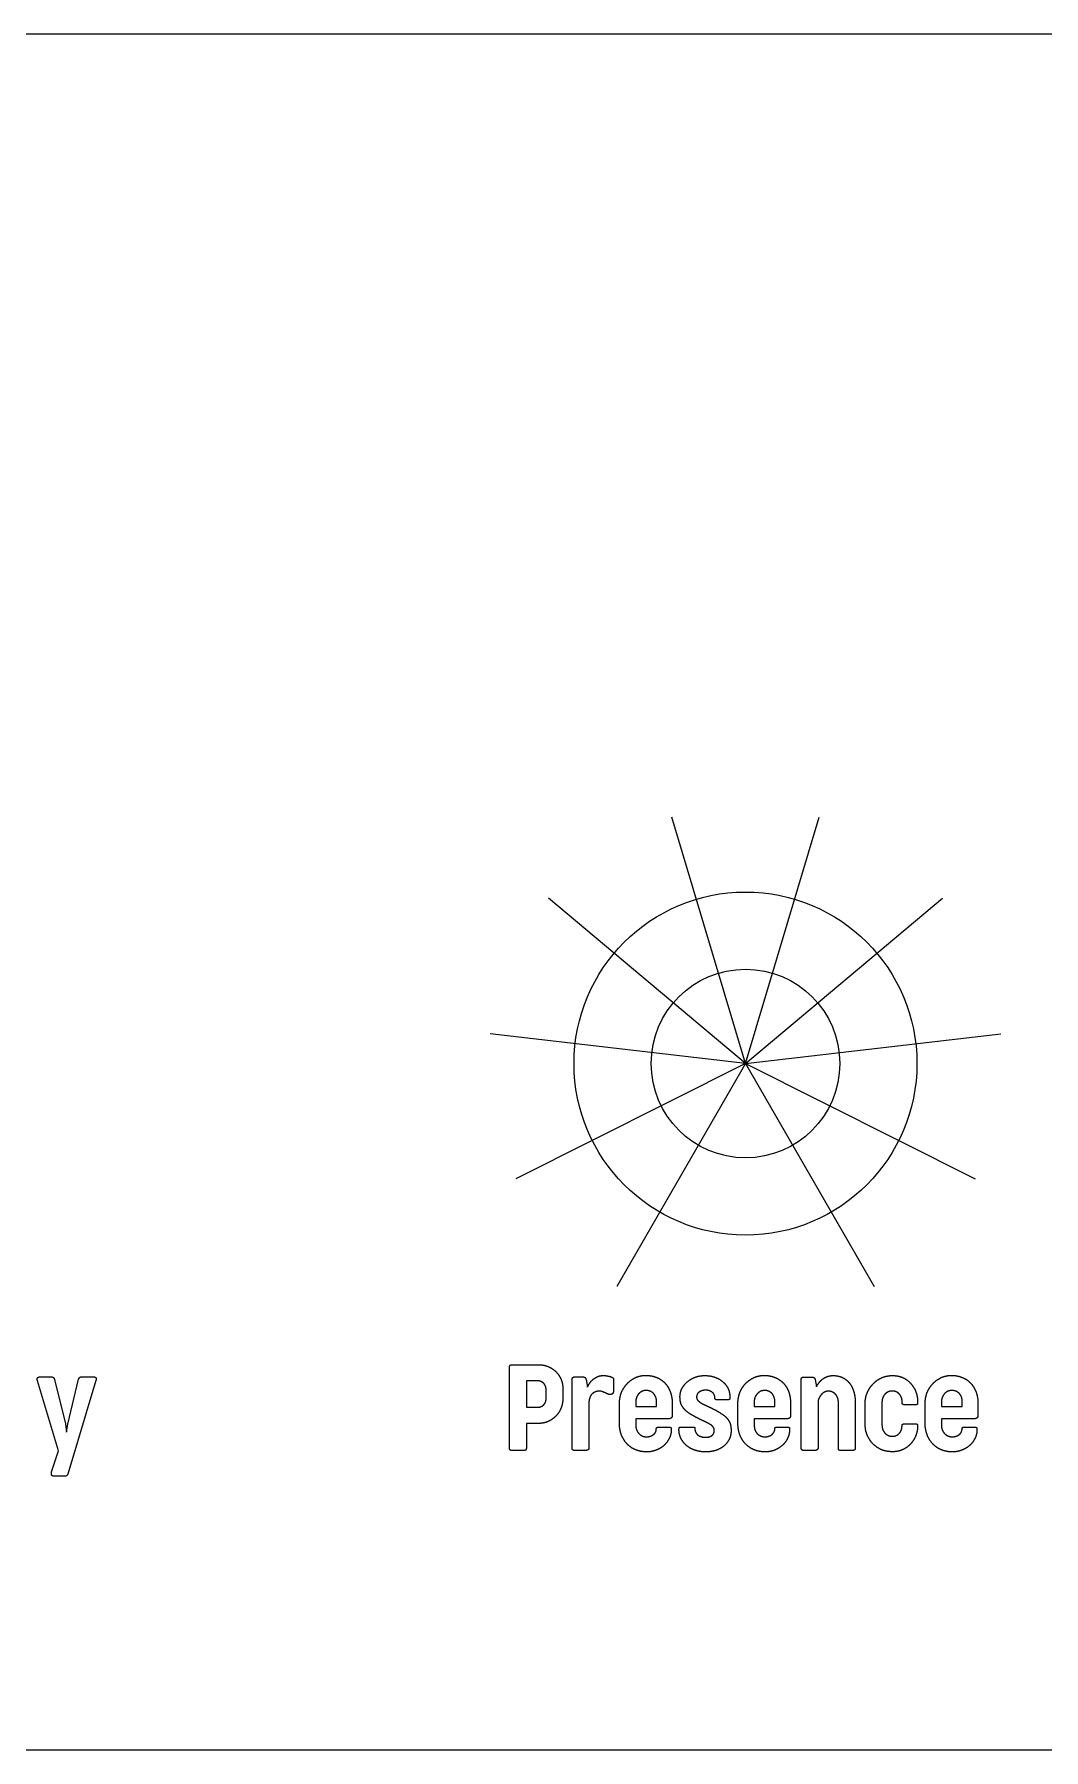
# Model space of a CAD drawing. Header units: millimetres. Extents: x 0 to 500, y 0 to 100.
# Drawn here: x 68.5 to 127.4, y 0 to 100 of the extents above; entities that cross this region are included whole.
import ezdxf

# ---------------------------------------------------------------- set-up
doc = ezdxf.new("R2010")
doc.units = ezdxf.units.MM
for name, color, linetype in [('Array', 7, 'CONTINUOUS'), ('ShapeString001', 7, 'CONTINUOUS'), ('ShapeString004', 7, 'CONTINUOUS'), ('Sketch', 7, 'CONTINUOUS')]:
    doc.layers.add(name, color=color, linetype=linetype)

msp = doc.modelspace()

# ---------------------------------------------------------------- linework, layer by layer
at = {"layer": 'Array'}
for q in [(105.7, 54.37), (114.3, 54.37), (98.51, 49.64), (121.49, 49.64), (95.1, 41.74), (124.9, 41.74), (96.6, 33.27), (102.5, 27.01), (117.5, 27.01), (123.4, 33.27)]:
    msp.add_line((110, 40), q, dxfattribs=at)
at = {"layer": 'ShapeString001'}
for p, q in [((69.93, 17.43), (68.71, 21.51)), ((68.82, 21.73), (69.55, 21.73)), ((69.7, 21.59), (70.34, 18.99)), ((70.47, 18.98), (71.11, 21.6)), ((72.12, 21.52), (70.47, 16.07)), ((71.26, 21.73), (72.01, 21.73)), ((70.34, 18.99), (70.41, 18.51)), ((70.41, 18.51), (70.47, 18.98)), ((69.53, 16.19), (69.93, 17.43)), ((70.31, 15.94), (69.69, 15.94))]:
    msp.add_line(p, q, dxfattribs=at)
for points in [[(68.71, 21.51), (68.67, 21.62), (68.71, 21.67)], [(68.71, 21.67), (68.74, 21.73), (68.82, 21.73)], [(69.55, 21.73), (69.66, 21.73), (69.7, 21.59)], [(71.11, 21.6), (71.12, 21.67), (71.17, 21.7)], [(71.17, 21.7), (71.21, 21.73), (71.26, 21.73)], [(72.01, 21.73), (72.18, 21.73), (72.12, 21.52)], [(69.52, 16.1), (69.52, 16.14), (69.53, 16.19)], [(69.53, 16.02), (69.51, 16.05), (69.52, 16.1)], [(69.59, 15.96), (69.55, 15.98), (69.53, 16.02)], [(70.47, 16.07), (70.43, 15.94), (70.31, 15.94)], [(69.69, 15.94), (69.63, 15.94), (69.59, 15.96)]]:
    msp.add_open_spline(points, degree=2, dxfattribs=at)
at = {"layer": 'ShapeString004'}
for p, q in [((96.24, 17.58), (96.24, 22.3)), ((96.37, 22.44), (97.94, 22.44)), ((97.22, 21.5), (97.22, 19.96)), ((97.88, 21.5), (97.22, 21.5)), ((99.35, 21.04), (99.35, 20.49)), ((99.89, 17.58), (99.89, 21.59)), ((100.02, 21.73), (100.52, 21.73)), ((100.7, 21.59), (100.78, 21.13)), ((102.31, 21.49), (102.3, 20.89)), ((113.25, 17.58), (113.25, 21.58)), ((113.38, 21.72), (113.88, 21.72)), ((114.06, 21.59), (114.14, 21.16)), ((98.37, 20.47), (98.37, 20.99)), ((100.87, 20.22), (100.87, 17.58)), ((102.65, 18.99), (102.65, 20.2)), ((103.6, 20.3), (103.6, 20)), ((103.6, 20), (104.81, 20)), ((104.81, 20), (104.81, 20.32)), ((105.73, 20.15), (105.73, 19.49)), ((108.22, 20.49), (108.22, 20.5)), ((108.98, 20.4), (108.32, 20.4)), ((109.09, 20.55), (109.09, 20.53)), ((109.56, 18.99), (109.56, 20.2)), ((110.51, 20.3), (110.51, 20)), ((110.51, 20), (111.71, 20)), ((111.71, 20), (111.71, 20.32)), ((112.63, 20.15), (112.63, 19.49)), ((114.23, 20.25), (114.23, 17.58)), ((115.42, 17.58), (115.42, 20.29)), ((116.4, 20.24), (116.4, 17.58)), ((116.98, 18.96), (116.98, 20.19)), ((117.96, 20.24), (117.96, 18.93)), ((119.14, 20.21), (119.14, 20.26)), ((119.96, 20.11), (119.28, 20.11)), ((120.04, 20.27), (120.04, 20.24)), ((120.48, 18.99), (120.48, 20.2)), ((121.43, 20.3), (121.43, 20)), ((121.43, 20), (122.64, 20)), ((122.64, 20), (122.64, 20.32)), ((123.56, 20.15), (123.56, 19.49)), ((97.22, 19.96), (97.88, 19.96)), ((97.22, 19.02), (97.22, 17.58)), ((97.94, 19.02), (97.22, 19.02)), ((103.6, 19.29), (103.6, 18.91)), ((105.06, 19.29), (103.6, 19.29)), ((105.07, 19.29), (105.06, 19.29)), ((105.52, 19.29), (105.07, 19.29)), ((110.51, 19.29), (110.51, 18.91)), ((111.97, 19.29), (110.51, 19.29)), ((111.97, 19.29), (111.97, 19.29)), ((112.42, 19.29), (111.97, 19.29)), ((121.43, 19.29), (121.43, 18.91)), ((122.89, 19.29), (121.43, 19.29)), ((122.9, 19.29), (122.89, 19.29)), ((123.35, 19.29), (122.9, 19.29)), ((104.8, 18.69), (104.8, 18.71)), ((104.9, 18.8), (105.6, 18.8)), ((105.67, 18.68), (105.67, 18.64)), ((106.12, 18.67), (106.12, 18.68)), ((106.24, 18.81), (106.95, 18.81)), ((107.05, 18.72), (107.05, 18.7)), ((111.71, 18.69), (111.71, 18.71)), ((111.8, 18.8), (112.5, 18.8)), ((112.57, 18.68), (112.57, 18.64)), ((119.13, 18.89), (119.13, 18.9)), ((119.23, 18.99), (119.96, 18.99)), ((120.04, 18.88), (120.04, 18.86)), ((122.63, 18.69), (122.63, 18.71)), ((122.73, 18.8), (123.43, 18.8)), ((123.5, 18.68), (123.5, 18.64)), ((97.09, 17.44), (96.37, 17.44)), ((100.69, 17.44), (100.02, 17.44)), ((114.05, 17.44), (113.38, 17.44)), ((116.27, 17.44), (115.54, 17.44))]:
    msp.add_line(p, q, dxfattribs=at)
for points, degree in [([(96.24, 22.3), (96.24, 22.44), (96.37, 22.44)], 2), ([(97.94, 22.44), (98.24, 22.44), (98.5, 22.33)], 2), ([(98.5, 22.33), (98.76, 22.22), (98.95, 22.03)], 2), ([(98.95, 22.03), (99.14, 21.84), (99.25, 21.58)], 2), ([(98.08, 21.46), (97.99, 21.5), (97.88, 21.5)], 2), ([(98.24, 21.35), (98.17, 21.42), (98.08, 21.46)], 2), ([(98.34, 21.19), (98.3, 21.28), (98.24, 21.35)], 2), ([(98.37, 20.99), (98.37, 21.1), (98.34, 21.19)], 2), ([(99.25, 21.58), (99.35, 21.33), (99.35, 21.04)], 2), ([(99.89, 21.59), (99.89, 21.66), (99.93, 21.69)], 2), ([(99.93, 21.69), (99.96, 21.73), (100.02, 21.73)], 2), ([(100.52, 21.73), (100.59, 21.73), (100.64, 21.7)], 2), ([(100.64, 21.7), (100.68, 21.66), (100.7, 21.59)], 2), ([(100.78, 21.13), (100.85, 21.28), (100.94, 21.4)], 2), ([(100.94, 21.4), (101.03, 21.53), (101.14, 21.61)], 2), ([(101.14, 21.61), (101.26, 21.7), (101.4, 21.76)], 2), ([(101.4, 21.76), (101.53, 21.81), (101.69, 21.81)], 2), ([(101.69, 21.81), (101.87, 21.81), (102, 21.78)], 2), ([(102, 21.78), (102.13, 21.76), (102.22, 21.71)], 2), ([(102.22, 21.71), (102.28, 21.68), (102.3, 21.62)], 2), ([(102.3, 21.62), (102.31, 21.55), (102.31, 21.49)], 2), ([(102.77, 20.84), (102.9, 21.13), (103.11, 21.35)], 2), ([(103.11, 21.35), (103.32, 21.57), (103.6, 21.7)], 2), ([(103.6, 21.7), (103.88, 21.82), (104.2, 21.82)], 2), ([(104.2, 21.82), (104.49, 21.82), (104.77, 21.72)], 2), ([(104.77, 21.72), (105.04, 21.62), (105.26, 21.42)], 2), ([(105.26, 21.42), (105.47, 21.21), (105.6, 20.9)], 2), ([(106.18, 20.57), (106.18, 20.82), (106.29, 21.05)], 2), ([(106.29, 21.05), (106.41, 21.27), (106.6, 21.44)], 2), ([(106.6, 21.44), (106.8, 21.61), (107.06, 21.71)], 2), ([(107.06, 21.71), (107.33, 21.81), (107.62, 21.81)], 2), ([(107.62, 21.81), (107.97, 21.81), (108.25, 21.7)], 2), ([(108.25, 21.7), (108.52, 21.6), (108.71, 21.42)], 2), ([(108.71, 21.42), (108.9, 21.25), (109, 21.02)], 2), ([(109, 21.02), (109.09, 20.8), (109.09, 20.55)], 2), ([(109.68, 20.84), (109.8, 21.13), (110.01, 21.35)], 2), ([(110.01, 21.35), (110.23, 21.57), (110.51, 21.7)], 2), ([(110.51, 21.7), (110.79, 21.82), (111.11, 21.82)], 2), ([(111.11, 21.82), (111.4, 21.82), (111.67, 21.72)], 2), ([(111.67, 21.72), (111.94, 21.62), (112.16, 21.42)], 2), ([(112.16, 21.42), (112.38, 21.21), (112.51, 20.9)], 2), ([(113.25, 21.58), (113.25, 21.65), (113.29, 21.69)], 2), ([(113.29, 21.69), (113.32, 21.72), (113.38, 21.72)], 2), ([(113.88, 21.72), (114.03, 21.72), (114.06, 21.59)], 2), ([(114.14, 21.16), (114.21, 21.3), (114.31, 21.42)], 2), ([(114.31, 21.42), (114.41, 21.54), (114.53, 21.63)], 2), ([(114.53, 21.63), (114.65, 21.71), (114.79, 21.76)], 2), ([(114.79, 21.76), (114.94, 21.81), (115.1, 21.81)], 2), ([(115.1, 21.81), (115.38, 21.81), (115.62, 21.71)], 2), ([(115.62, 21.71), (115.86, 21.61), (116.03, 21.41)], 2), ([(116.03, 21.41), (116.2, 21.22), (116.3, 20.92)], 2), ([(117.1, 20.81), (117.22, 21.1), (117.44, 21.32)], 2), ([(117.44, 21.32), (117.65, 21.55), (117.94, 21.68)], 2), ([(117.94, 21.68), (118.23, 21.81), (118.56, 21.81)], 2), ([(118.56, 21.81), (118.92, 21.81), (119.2, 21.68)], 2), ([(119.2, 21.68), (119.48, 21.54), (119.66, 21.32)], 2), ([(119.66, 21.32), (119.85, 21.11), (119.95, 20.83)], 2), ([(120.6, 20.84), (120.73, 21.13), (120.94, 21.35)], 2), ([(120.94, 21.35), (121.15, 21.57), (121.43, 21.7)], 2), ([(121.43, 21.7), (121.71, 21.82), (122.03, 21.82)], 2), ([(122.03, 21.82), (122.32, 21.82), (122.59, 21.72)], 2), ([(122.59, 21.72), (122.87, 21.62), (123.08, 21.42)], 2), ([(123.08, 21.42), (123.3, 21.21), (123.43, 20.9)], 2), ([(97.88, 19.96), (97.99, 19.96), (98.08, 20)], 2), ([(98.08, 20), (98.17, 20.04), (98.24, 20.11)], 2), ([(98.24, 20.11), (98.3, 20.18), (98.34, 20.27)], 2), ([(98.34, 20.27), (98.37, 20.36), (98.37, 20.47)], 2), ([(99.35, 20.49), (99.35, 20.19), (99.25, 19.93)], 2), ([(100.92, 20.51), (100.87, 20.39), (100.87, 20.22)], 2), ([(101.04, 20.73), (100.96, 20.64), (100.92, 20.51)], 2), ([(101.24, 20.86), (101.13, 20.81), (101.04, 20.73)], 2), ([(101.48, 20.9), (101.35, 20.9), (101.24, 20.86)], 2), ([(101.65, 20.87), (101.57, 20.9), (101.48, 20.9)], 2), ([(101.8, 20.81), (101.73, 20.84), (101.65, 20.87)], 2), ([(101.94, 20.74), (101.8, 20.81)], 1), ([(102.1, 20.7), (102.01, 20.71), (101.94, 20.74)], 2), ([(102.23, 20.74), (102.17, 20.7), (102.1, 20.7)], 2), ([(102.3, 20.89), (102.29, 20.77), (102.23, 20.74)], 2), ([(102.65, 20.2), (102.65, 20.54), (102.77, 20.84)], 2), ([(103.65, 20.54), (103.6, 20.42), (103.6, 20.3)], 2), ([(103.77, 20.74), (103.69, 20.65), (103.65, 20.54)], 2), ([(103.96, 20.89), (103.85, 20.83), (103.77, 20.74)], 2), ([(104.21, 20.94), (104.07, 20.94), (103.96, 20.89)], 2), ([(104.47, 20.89), (104.35, 20.94), (104.21, 20.94)], 2), ([(104.65, 20.75), (104.58, 20.83), (104.47, 20.89)], 2), ([(104.77, 20.55), (104.73, 20.66), (104.65, 20.75)], 2), ([(104.81, 20.32), (104.81, 20.44), (104.77, 20.55)], 2), ([(105.6, 20.9), (105.73, 20.58), (105.73, 20.15)], 2), ([(106.25, 20.14), (106.18, 20.32), (106.18, 20.57)], 2), ([(106.47, 19.81), (106.33, 19.96), (106.25, 20.14)], 2), ([(107.3, 20.85), (107.15, 20.75), (107.15, 20.56)], 2), ([(107.15, 20.56), (107.15, 20.44), (107.22, 20.36)], 2), ([(107.22, 20.36), (107.28, 20.29), (107.41, 20.21)], 2), ([(107.69, 20.96), (107.45, 20.96), (107.3, 20.85)], 2), ([(107.41, 20.21), (107.53, 20.14), (107.71, 20.06)], 2), ([(107.91, 20.92), (107.81, 20.96), (107.69, 20.96)], 2), ([(107.71, 20.06), (107.89, 19.98), (108.12, 19.86)], 2), ([(108.08, 20.82), (108.01, 20.88), (107.91, 20.92)], 2), ([(108.18, 20.68), (108.15, 20.76), (108.08, 20.82)], 2), ([(108.22, 20.5), (108.22, 20.6), (108.18, 20.68)], 2), ([(108.26, 20.41), (108.23, 20.42), (108.22, 20.49)], 2), ([(108.32, 20.4), (108.29, 20.4), (108.26, 20.41)], 2), ([(109.08, 20.43), (109.06, 20.4), (108.98, 20.4)], 2), ([(109.09, 20.53), (109.09, 20.46), (109.08, 20.43)], 2), ([(109.56, 20.2), (109.56, 20.54), (109.68, 20.84)], 2), ([(110.55, 20.54), (110.51, 20.42), (110.51, 20.3)], 2), ([(110.68, 20.74), (110.6, 20.65), (110.55, 20.54)], 2), ([(110.87, 20.89), (110.76, 20.83), (110.68, 20.74)], 2), ([(111.11, 20.94), (110.98, 20.94), (110.87, 20.89)], 2), ([(111.37, 20.89), (111.26, 20.94), (111.11, 20.94)], 2), ([(111.56, 20.75), (111.48, 20.83), (111.37, 20.89)], 2), ([(111.67, 20.55), (111.63, 20.66), (111.56, 20.75)], 2), ([(111.71, 20.32), (111.71, 20.44), (111.67, 20.55)], 2), ([(112.51, 20.9), (112.63, 20.58), (112.63, 20.15)], 2), ([(114.28, 20.48), (114.23, 20.36), (114.23, 20.25)], 2), ([(114.41, 20.69), (114.33, 20.59), (114.28, 20.48)], 2), ([(114.6, 20.84), (114.49, 20.78), (114.41, 20.69)], 2), ([(114.84, 20.9), (114.71, 20.9), (114.6, 20.84)], 2), ([(115.07, 20.85), (114.97, 20.9), (114.84, 20.9)], 2), ([(115.26, 20.71), (115.18, 20.8), (115.07, 20.85)], 2), ([(115.37, 20.52), (115.33, 20.63), (115.26, 20.71)], 2), ([(115.42, 20.29), (115.41, 20.41), (115.37, 20.52)], 2), ([(116.3, 20.92), (116.4, 20.63), (116.4, 20.24)], 2), ([(116.98, 20.19), (116.98, 20.51), (117.1, 20.81)], 2), ([(118, 20.5), (117.96, 20.38), (117.96, 20.24)], 2), ([(118.13, 20.72), (118.05, 20.63), (118, 20.5)], 2), ([(118.32, 20.86), (118.21, 20.81), (118.13, 20.72)], 2), ([(118.57, 20.91), (118.43, 20.91), (118.32, 20.86)], 2), ([(118.78, 20.87), (118.67, 20.91), (118.57, 20.91)], 2), ([(118.96, 20.74), (118.88, 20.83), (118.78, 20.87)], 2), ([(119.09, 20.54), (119.04, 20.66), (118.96, 20.74)], 2), ([(119.14, 20.26), (119.14, 20.42), (119.09, 20.54)], 2), ([(119.18, 20.13), (119.14, 20.14), (119.14, 20.21)], 2), ([(119.28, 20.11), (119.21, 20.11), (119.18, 20.13)], 2), ([(119.95, 20.83), (120.04, 20.55), (120.04, 20.27)], 2), ([(120.02, 20.14), (120.01, 20.11), (119.96, 20.11)], 2), ([(120.04, 20.24), (120.04, 20.17), (120.02, 20.14)], 2), ([(120.48, 20.2), (120.48, 20.54), (120.6, 20.84)], 2), ([(121.48, 20.54), (121.43, 20.42), (121.43, 20.3)], 2), ([(121.6, 20.74), (121.52, 20.65), (121.48, 20.54)], 2), ([(121.79, 20.89), (121.68, 20.83), (121.6, 20.74)], 2), ([(122.04, 20.94), (121.9, 20.94), (121.79, 20.89)], 2), ([(122.29, 20.89), (122.18, 20.94), (122.04, 20.94)], 2), ([(122.48, 20.75), (122.41, 20.83), (122.29, 20.89)], 2), ([(122.6, 20.55), (122.56, 20.66), (122.48, 20.75)], 2), ([(122.64, 20.32), (122.64, 20.44), (122.6, 20.55)], 2), ([(123.43, 20.9), (123.56, 20.58), (123.56, 20.15)], 2), ([(98.5, 19.14), (98.24, 19.02), (97.94, 19.02)], 2), ([(98.95, 19.46), (98.76, 19.26), (98.5, 19.14)], 2), ([(99.25, 19.93), (99.14, 19.66), (98.95, 19.46)], 2), ([(105.67, 19.34), (105.62, 19.29), (105.52, 19.29)], 2), ([(105.73, 19.49), (105.73, 19.38), (105.67, 19.34)], 2), ([(106.81, 19.55), (106.61, 19.67), (106.47, 19.81)], 2), ([(107.28, 19.29), (107.02, 19.43), (106.81, 19.55)], 2), ([(107.68, 19.1), (107.51, 19.18), (107.28, 19.29)], 2), ([(107.96, 18.95), (107.84, 19.02), (107.68, 19.1)], 2), ([(108.12, 19.86), (108.42, 19.71), (108.61, 19.58)], 2), ([(108.61, 19.58), (108.81, 19.46), (108.93, 19.31)], 2), ([(108.93, 19.31), (109.05, 19.17), (109.11, 19)], 2), ([(112.58, 19.34), (112.52, 19.29), (112.42, 19.29)], 2), ([(112.63, 19.49), (112.63, 19.38), (112.58, 19.34)], 2), ([(123.5, 19.34), (123.45, 19.29), (123.35, 19.29)], 2), ([(123.56, 19.49), (123.56, 19.38), (123.5, 19.34)], 2), ([(102.77, 18.34), (102.65, 18.64), (102.65, 18.99)], 2), ([(103.1, 17.82), (102.89, 18.04), (102.77, 18.34)], 2), ([(103.6, 18.91), (103.6, 18.77), (103.65, 18.64)], 2), ([(103.65, 18.64), (103.7, 18.52), (103.78, 18.43)], 2), ([(103.78, 18.43), (103.86, 18.34), (103.98, 18.29)], 2), ([(103.98, 18.29), (104.09, 18.24), (104.23, 18.24)], 2), ([(104.23, 18.24), (104.36, 18.24), (104.46, 18.28)], 2), ([(104.46, 18.28), (104.57, 18.31), (104.64, 18.38)], 2), ([(104.64, 18.38), (104.72, 18.44), (104.76, 18.52)], 2), ([(104.76, 18.52), (104.8, 18.6), (104.8, 18.69)], 2), ([(104.8, 18.71), (104.8, 18.76), (104.83, 18.78)], 2), ([(104.83, 18.78), (104.86, 18.8), (104.9, 18.8)], 2), ([(105.55, 18.14), (105.43, 17.91), (105.24, 17.73)], 2), ([(105.67, 18.64), (105.67, 18.38), (105.55, 18.14)], 2), ([(105.6, 18.8), (105.64, 18.8), (105.65, 18.77)], 2), ([(105.65, 18.77), (105.67, 18.74), (105.67, 18.68)], 2), ([(106.12, 18.68), (106.12, 18.73), (106.14, 18.77)], 2), ([(106.23, 18.16), (106.12, 18.4), (106.12, 18.67)], 2), ([(106.14, 18.77), (106.16, 18.81), (106.24, 18.81)], 2), ([(106.55, 17.74), (106.35, 17.92), (106.23, 18.16)], 2), ([(106.95, 18.81), (106.99, 18.81), (107.02, 18.8)], 2), ([(107.02, 18.8), (107.05, 18.78), (107.05, 18.72)], 2), ([(107.05, 18.7), (107.05, 18.59), (107.1, 18.5)], 2), ([(107.1, 18.5), (107.14, 18.41), (107.23, 18.34)], 2), ([(107.23, 18.34), (107.31, 18.28), (107.42, 18.25)], 2), ([(107.42, 18.25), (107.53, 18.21), (107.67, 18.21)], 2), ([(107.67, 18.21), (107.9, 18.21), (108.04, 18.31)], 2), ([(108.12, 18.8), (108.07, 18.88), (107.96, 18.95)], 2), ([(108.04, 18.31), (108.18, 18.41), (108.18, 18.62)], 2), ([(108.18, 18.62), (108.18, 18.72), (108.12, 18.8)], 2), ([(109.05, 18.1), (108.94, 17.87), (108.74, 17.7)], 2), ([(109.16, 18.6), (109.16, 18.32), (109.05, 18.1)], 2), ([(109.11, 19), (109.16, 18.83), (109.16, 18.6)], 2), ([(109.68, 18.34), (109.56, 18.64), (109.56, 18.99)], 2), ([(110.01, 17.82), (109.79, 18.04), (109.68, 18.34)], 2), ([(110.51, 18.91), (110.51, 18.77), (110.55, 18.64)], 2), ([(110.55, 18.64), (110.6, 18.52), (110.68, 18.43)], 2), ([(110.68, 18.43), (110.77, 18.34), (110.88, 18.29)], 2), ([(110.88, 18.29), (111, 18.24), (111.14, 18.24)], 2), ([(111.14, 18.24), (111.26, 18.24), (111.37, 18.28)], 2), ([(111.37, 18.28), (111.47, 18.31), (111.55, 18.38)], 2), ([(111.55, 18.38), (111.62, 18.44), (111.66, 18.52)], 2), ([(111.66, 18.52), (111.71, 18.6), (111.71, 18.69)], 2), ([(111.71, 18.71), (111.71, 18.76), (111.73, 18.78)], 2), ([(111.73, 18.78), (111.76, 18.8), (111.8, 18.8)], 2), ([(112.45, 18.14), (112.34, 17.91), (112.14, 17.73)], 2), ([(112.57, 18.64), (112.57, 18.38), (112.45, 18.14)], 2), ([(112.5, 18.8), (112.54, 18.8), (112.56, 18.77)], 2), ([(112.56, 18.77), (112.57, 18.74), (112.57, 18.68)], 2), ([(117.1, 18.34), (116.98, 18.63), (116.98, 18.96)], 2), ([(117.43, 17.83), (117.22, 18.05), (117.1, 18.34)], 2), ([(117.96, 18.93), (117.96, 18.79), (118, 18.67)], 2), ([(118, 18.67), (118.05, 18.55), (118.13, 18.46)], 2), ([(118.13, 18.46), (118.21, 18.37), (118.32, 18.32)], 2), ([(118.32, 18.32), (118.43, 18.27), (118.56, 18.27)], 2), ([(118.56, 18.27), (118.68, 18.27), (118.79, 18.31)], 2), ([(118.79, 18.31), (118.89, 18.36), (118.97, 18.44)], 2), ([(118.97, 18.44), (119.05, 18.53), (119.09, 18.64)], 2), ([(119.09, 18.64), (119.13, 18.76), (119.13, 18.89)], 2), ([(119.13, 18.9), (119.13, 18.99), (119.23, 18.99)], 2), ([(119.94, 18.33), (119.84, 18.06), (119.65, 17.85)], 2), ([(120.04, 18.86), (120.04, 18.59), (119.94, 18.33)], 2), ([(119.96, 18.99), (120.01, 18.99), (120.02, 18.96)], 2), ([(120.02, 18.96), (120.04, 18.94), (120.04, 18.88)], 2), ([(120.6, 18.34), (120.48, 18.64), (120.48, 18.99)], 2), ([(120.93, 17.82), (120.72, 18.04), (120.6, 18.34)], 2), ([(121.43, 18.91), (121.43, 18.77), (121.48, 18.64)], 2), ([(121.48, 18.64), (121.52, 18.52), (121.61, 18.43)], 2), ([(121.61, 18.43), (121.69, 18.34), (121.81, 18.29)], 2), ([(121.81, 18.29), (121.92, 18.24), (122.06, 18.24)], 2), ([(122.06, 18.24), (122.19, 18.24), (122.29, 18.28)], 2), ([(122.29, 18.28), (122.4, 18.31), (122.47, 18.38)], 2), ([(122.47, 18.38), (122.55, 18.44), (122.59, 18.52)], 2), ([(122.59, 18.52), (122.63, 18.6), (122.63, 18.69)], 2), ([(122.63, 18.71), (122.63, 18.76), (122.66, 18.78)], 2), ([(122.66, 18.78), (122.69, 18.8), (122.73, 18.8)], 2), ([(123.38, 18.14), (123.26, 17.91), (123.07, 17.73)], 2), ([(123.5, 18.64), (123.5, 18.38), (123.38, 18.14)], 2), ([(123.43, 18.8), (123.46, 18.8), (123.48, 18.77)], 2), ([(123.48, 18.77), (123.5, 18.74), (123.5, 18.68)], 2), ([(96.37, 17.44), (96.24, 17.44), (96.24, 17.58)], 2), ([(97.22, 17.58), (97.22, 17.44), (97.09, 17.44)], 2), ([(99.93, 17.48), (99.89, 17.51), (99.89, 17.58)], 2), ([(100.02, 17.44), (99.96, 17.44), (99.93, 17.48)], 2), ([(100.81, 17.48), (100.75, 17.44), (100.69, 17.44)], 2), ([(100.87, 17.58), (100.87, 17.51), (100.81, 17.48)], 2), ([(103.6, 17.48), (103.31, 17.6), (103.1, 17.82)], 2), ([(104.24, 17.36), (103.9, 17.36), (103.6, 17.48)], 2), ([(104.78, 17.46), (104.53, 17.36), (104.24, 17.36)], 2), ([(105.24, 17.73), (105.04, 17.56), (104.78, 17.46)], 2), ([(107.05, 17.46), (106.76, 17.56), (106.55, 17.74)], 2), ([(107.69, 17.36), (107.34, 17.36), (107.05, 17.46)], 2), ([(108.28, 17.45), (108.01, 17.36), (107.69, 17.36)], 2), ([(108.74, 17.7), (108.54, 17.54), (108.28, 17.45)], 2), ([(110.51, 17.48), (110.22, 17.6), (110.01, 17.82)], 2), ([(111.15, 17.36), (110.8, 17.36), (110.51, 17.48)], 2), ([(111.69, 17.46), (111.43, 17.36), (111.15, 17.36)], 2), ([(112.14, 17.73), (111.94, 17.56), (111.69, 17.46)], 2), ([(113.29, 17.48), (113.25, 17.51), (113.25, 17.58)], 2), ([(113.38, 17.44), (113.32, 17.44), (113.29, 17.48)], 2), ([(114.17, 17.48), (114.11, 17.44), (114.05, 17.44)], 2), ([(114.23, 17.58), (114.23, 17.51), (114.17, 17.48)], 2), ([(115.45, 17.47), (115.42, 17.51), (115.42, 17.58)], 2), ([(115.54, 17.44), (115.48, 17.44), (115.45, 17.47)], 2), ([(116.36, 17.48), (116.33, 17.44), (116.27, 17.44)], 2), ([(116.4, 17.58), (116.4, 17.51), (116.36, 17.48)], 2), ([(117.93, 17.49), (117.64, 17.62), (117.43, 17.83)], 2), ([(118.57, 17.37), (118.22, 17.37), (117.93, 17.49)], 2), ([(119.19, 17.5), (118.92, 17.37), (118.57, 17.37)], 2), ([(119.65, 17.85), (119.46, 17.63), (119.19, 17.5)], 2), ([(121.43, 17.48), (121.14, 17.6), (120.93, 17.82)], 2), ([(122.07, 17.36), (121.72, 17.36), (121.43, 17.48)], 2), ([(122.61, 17.46), (122.35, 17.36), (122.07, 17.36)], 2), ([(123.07, 17.73), (122.87, 17.56), (122.61, 17.46)], 2)]:
    msp.add_open_spline(points, degree=degree, dxfattribs=at)
at = {"layer": 'Sketch'}
for p, q in [((500, 100), (0, 100)), ((0, 0), (500, 0))]:
    msp.add_line(p, q, dxfattribs=at)
for radius in [10, 5.5]:
    msp.add_circle((110, 40), radius, dxfattribs=at)

doc.saveas('drawing.dxf')
